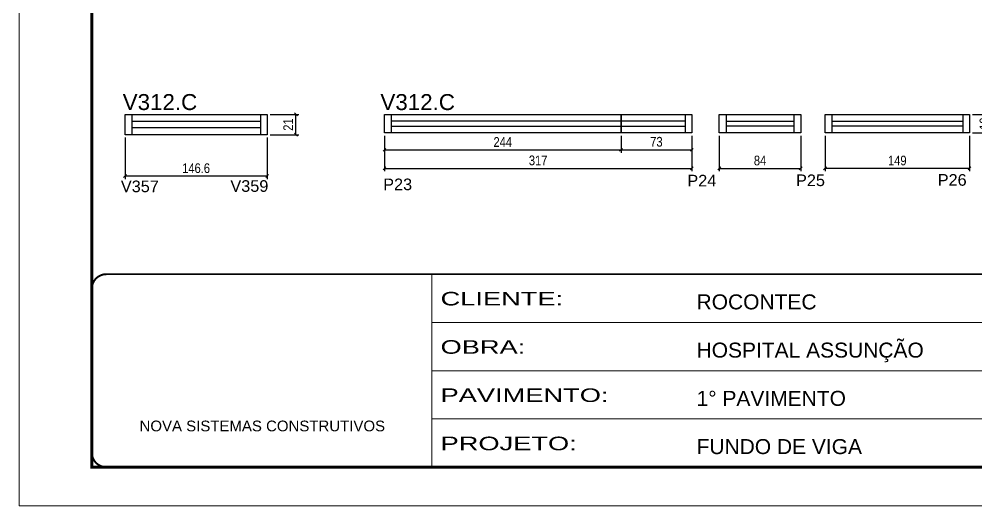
# Model space of a CAD drawing. Extents: x 3090 to 9343, y 762 to 5258.
# Drawn here: x 4688 to 5675, y 3059 to 3562 of the extents above; entities that cross this region are included whole.
import ezdxf

# ---------------------------------------------------------------- set-up
doc = ezdxf.new("R2010")
doc.units = 0
doc.linetypes.add('CONTINUO', pattern=[0])
doc.linetypes.add('DASHED', pattern=[0.75, 0.5, -0.25])
for name, color, linetype in [('5', 5, 'Continuous'), ('NOMENCLATURA', 7, 'Continuous'), ('Painéis', 200, 'Continuous'), ('SARR_2.2x7', 40, 'Continuous')]:
    doc.layers.add(name, color=color, linetype=linetype)
for name, color, linetype, lineweight in [('Escoras', 2, 'Continuous', 25), ('Folhas', 255, 'Continuous', 9), ('Romaneio', 3, 'Continuous', 13), ('SARRAFO DE PRESSAO', 251, 'DASHED', 9)]:
    doc.layers.add(name, color=color, linetype=linetype, lineweight=lineweight)
doc.styles.add('ARIAL', font='arial.ttf')
doc.styles.add('COTA TECNICA-50', font='techl___.ttf', dxfattribs={"height": 10})
doc.styles.get("Standard").update_dxf_attribs({"font": 'arial.ttf'})
doc.styles.add('Tecnologia', font='')
doc.styles.get('Tecnologia').set_extended_font_data('Forgotten Futurist')
doc.dimstyles.new('COTA PAINEL-50', dxfattribs={"dimtxt": 10, "dimasz": 3, "dimexe": 3, "dimexo": 3, "dimgap": 3, "dimtad": 1, "dimdec": 1, "dimzin": 12, "dimdsep": 46, "dimtxsty": 'COTA TECNICA-50', "dimblk1": 'OBLIQUE', "dimblk2": 'OBLIQUE', "dimsah": 1, "dimcen": 0.9, "dimclrd": 4, "dimclre": 4, "dimclrt": 240, "dimadec": 1, "dimazin": 3, "dimtfac": 1, "dimtdec": 1, "dimtmove": 0, "dimatfit": 3, "dimfxl": 1, "dimtolj": 1, "dimtzin": 12, "dimarcsym": 0})

# ---------------------------------------------------------------- blocks, each defined once
blk = doc.blocks.new('9999999999')
at = {"color": 30, "linetype": 'CONTINUO'}
for p, q in [((98564.56, 34230.21), (98564.56, 34429.45)), ((98564.56, 34379.64), (99583.98, 34379.64)), ((98564.56, 34329.83), (99487.98, 34329.83)), ((98564.56, 34280.02), (99487.98, 34280.02))]:
    blk.add_line(p, q, dxfattribs=at)
at = {"color": 30, "linetype": 'CONTINUO', "const_width": 2}
blk.add_lwpolyline([(99583.98, 34230.21), (99583.98, 34414.45, 0.414214), (99568.98, 34429.45), (98228.98, 34429.45, 0.414214), (98213.98, 34414.45), (98213.98, 34245.21, 0.414214), (98228.98, 34230.21), (99583.98, 34230.21)], format="xyb", dxfattribs=at)
at = {"layer": 'Folhas'}
blk.add_lwpolyline([(98138.98, 34190.21), (99623.98, 34190.21), (99623.98, 35240.21), (98138.98, 35240.21)], close=True, dxfattribs=at)
at = {"layer": 'Folhas', "color": 30, "const_width": 3}
blk.add_lwpolyline([(98213.98, 34230.21), (99583.98, 34230.21), (99583.98, 35200.21), (98213.98, 35200.21)], close=True, dxfattribs=at)
at = {"color": 7, "linetype": 'Continuous', "ltscale": 5, "style": 'ARIAL'}
for s, height, p in [('ROCONTEC', 15.483, (98837.68, 34393.13)), ('HOSPITAL ASSUNÇÃO', 15.4829, (98837.68, 34343.32)), ('1° PAVIMENTO', 15.4829, (98837.68, 34293.51)), ('NOVA SISTEMAS CONSTRUTIVOS', 11.0592, (98263.19, 34267.21)), ('FUNDO DE VIGA', 15.4829, (98837.68, 34243.7))]:
    blk.add_text(s, height=height, dxfattribs=at).set_placement(p)
at = {"layer": 'Folhas', "color": 7, "style": 'Tecnologia', "width": 1.5}
for s, p in [('CLIENTE:', (98573.65, 34397.17)), ('OBRA:', (98573.65, 34347.31)), ('PAVIMENTO:', (98573.65, 34297.5)), ('PROJETO:', (98573.65, 34247.69))]:
    blk.add_text(s, height=14, dxfattribs=at).set_placement(p)
blk = doc.blocks.new('_Oblique')
at = {"color": 0, "linetype": 'ByBlock', "lineweight": -2}
blk.add_line((-0.5, -0.5), (0.5, 0.5), dxfattribs=at)
blk = doc.blocks.new('*D225')
at = {"layer": 'Defpoints', "color": 0, "linetype": 'ByBlock', "transparency": 16777216}
for p in [(5065.22, 3444.34), (5382.22, 3444.34), (5382.22, 3407.57)]:
    blk.add_point(p, dxfattribs=at)
at = {"layer": 'Romaneio', "color": 4, "linetype": 'ByBlock', "lineweight": -2, "transparency": 16777216}
for p, q in [((5065.22, 3441.34), (5065.22, 3404.57)), ((5382.22, 3441.34), (5382.22, 3404.57)), ((5065.22, 3407.57), (5382.22, 3407.57))]:
    blk.add_line(p, q, dxfattribs=at)
at = {"layer": 'Romaneio', "color": 4, "linetype": 'ByBlock', "lineweight": -2, "transparency": 16777216, "xscale": 3, "yscale": 3, "zscale": 3, "rotation": 180}
blk.add_blockref('_Oblique', (5065.22, 3407.57), dxfattribs=at)
at = {"layer": 'Romaneio', "color": 4, "linetype": 'ByBlock', "lineweight": -2, "transparency": 16777216, "xscale": 3, "yscale": 3, "zscale": 3}
blk.add_blockref('_Oblique', (5382.22, 3407.57), dxfattribs=at)
at = {"layer": 'Romaneio', "color": 240, "linetype": 'ByBlock', "transparency": 16777216, "insert": (5223.72, 3415.79), "char_height": 10, "attachment_point": 5, "style": 'COTA TECNICA-50'}
blk.add_mtext('\\A1;317', dxfattribs=at)
blk = doc.blocks.new('*D226')
at = {"layer": 'Defpoints', "color": 0, "linetype": 'ByBlock', "transparency": 16777216}
for p in [(5065.22, 3444.34), (5309.22, 3444.34), (5309.22, 3426.79)]:
    blk.add_point(p, dxfattribs=at)
at = {"layer": 'Romaneio', "color": 4, "linetype": 'ByBlock', "lineweight": -2, "transparency": 16777216}
for p, q in [((5065.22, 3441.34), (5065.22, 3423.79)), ((5309.22, 3441.34), (5309.22, 3423.79)), ((5065.22, 3426.79), (5309.22, 3426.79))]:
    blk.add_line(p, q, dxfattribs=at)
at = {"layer": 'Romaneio', "color": 4, "linetype": 'ByBlock', "lineweight": -2, "transparency": 16777216, "xscale": 3, "yscale": 3, "zscale": 3, "rotation": 180}
blk.add_blockref('_Oblique', (5065.22, 3426.79), dxfattribs=at)
at = {"layer": 'Romaneio', "color": 4, "linetype": 'ByBlock', "lineweight": -2, "transparency": 16777216, "xscale": 3, "yscale": 3, "zscale": 3}
blk.add_blockref('_Oblique', (5309.22, 3426.79), dxfattribs=at)
at = {"layer": 'Romaneio', "color": 240, "linetype": 'ByBlock', "transparency": 16777216, "insert": (5187.22, 3434.86), "char_height": 10, "attachment_point": 5, "style": 'COTA TECNICA-50'}
blk.add_mtext('\\A1;244', dxfattribs=at)
blk = doc.blocks.new('*D227')
at = {"layer": 'Defpoints', "color": 0, "linetype": 'ByBlock', "transparency": 16777216}
for p in [(5309.22, 3444.34), (5382.22, 3444.34), (5382.22, 3426.79)]:
    blk.add_point(p, dxfattribs=at)
at = {"layer": 'Romaneio', "color": 4, "linetype": 'ByBlock', "lineweight": -2, "transparency": 16777216}
for p, q in [((5309.22, 3441.34), (5309.22, 3423.79)), ((5382.22, 3441.34), (5382.22, 3423.79)), ((5309.22, 3426.79), (5382.22, 3426.79))]:
    blk.add_line(p, q, dxfattribs=at)
at = {"layer": 'Romaneio', "color": 4, "linetype": 'ByBlock', "lineweight": -2, "transparency": 16777216, "xscale": 3, "yscale": 3, "zscale": 3, "rotation": 180}
blk.add_blockref('_Oblique', (5309.22, 3426.79), dxfattribs=at)
at = {"layer": 'Romaneio', "color": 4, "linetype": 'ByBlock', "lineweight": -2, "transparency": 16777216, "xscale": 3, "yscale": 3, "zscale": 3}
blk.add_blockref('_Oblique', (5382.22, 3426.79), dxfattribs=at)
at = {"layer": 'Romaneio', "color": 240, "linetype": 'ByBlock', "transparency": 16777216, "insert": (5345.72, 3435.01), "char_height": 10, "attachment_point": 5, "style": 'COTA TECNICA-50'}
blk.add_mtext('\\A1;73', dxfattribs=at)
blk = doc.blocks.new('*D228')
at = {"layer": 'Defpoints', "color": 0, "linetype": 'ByBlock', "transparency": 16777216}
for p in [(5410.59, 3444.34), (5494.59, 3444.34), (5494.59, 3407.57)]:
    blk.add_point(p, dxfattribs=at)
at = {"layer": 'Romaneio', "color": 4, "linetype": 'ByBlock', "lineweight": -2, "transparency": 16777216}
for p, q in [((5410.59, 3441.34), (5410.59, 3404.57)), ((5494.59, 3441.34), (5494.59, 3404.57)), ((5410.59, 3407.57), (5494.59, 3407.57))]:
    blk.add_line(p, q, dxfattribs=at)
at = {"layer": 'Romaneio', "color": 4, "linetype": 'ByBlock', "lineweight": -2, "transparency": 16777216, "xscale": 3, "yscale": 3, "zscale": 3, "rotation": 180}
blk.add_blockref('_Oblique', (5410.59, 3407.57), dxfattribs=at)
at = {"layer": 'Romaneio', "color": 4, "linetype": 'ByBlock', "lineweight": -2, "transparency": 16777216, "xscale": 3, "yscale": 3, "zscale": 3}
blk.add_blockref('_Oblique', (5494.59, 3407.57), dxfattribs=at)
at = {"layer": 'Romaneio', "color": 240, "linetype": 'ByBlock', "transparency": 16777216, "insert": (5452.59, 3415.66), "char_height": 10, "attachment_point": 5, "style": 'COTA TECNICA-50'}
blk.add_mtext('\\A1;84', dxfattribs=at)
blk = doc.blocks.new('*D229')
at = {"layer": 'Defpoints', "color": 0, "linetype": 'ByBlock', "transparency": 16777216}
for p in [(5519.66, 3444.34), (5668.66, 3444.34), (5519.66, 3407.57)]:
    blk.add_point(p, dxfattribs=at)
at = {"layer": 'Romaneio', "color": 4, "linetype": 'ByBlock', "lineweight": -2, "transparency": 16777216}
for p, q in [((5519.66, 3441.34), (5519.66, 3404.57)), ((5668.66, 3441.34), (5668.66, 3404.57)), ((5668.66, 3407.57), (5519.66, 3407.57))]:
    blk.add_line(p, q, dxfattribs=at)
at = {"layer": 'Romaneio', "color": 4, "linetype": 'ByBlock', "lineweight": -2, "transparency": 16777216, "xscale": 3, "yscale": 3, "zscale": 3, "rotation": 180}
blk.add_blockref('_Oblique', (5519.66, 3407.57), dxfattribs=at)
at = {"layer": 'Romaneio', "color": 4, "linetype": 'ByBlock', "lineweight": -2, "transparency": 16777216, "xscale": 3, "yscale": 3, "zscale": 3}
blk.add_blockref('_Oblique', (5668.66, 3407.57), dxfattribs=at)
at = {"layer": 'Romaneio', "color": 240, "linetype": 'ByBlock', "transparency": 16777216, "insert": (5594.16, 3415.67), "char_height": 10, "attachment_point": 5, "style": 'COTA TECNICA-50'}
blk.add_mtext('\\A1;149', dxfattribs=at)
blk = doc.blocks.new('*D165')
at = {"layer": 'Defpoints', "color": 0, "linetype": 'ByBlock', "transparency": 16777216}
for p in [(5668.66, 3463.34), (5668.66, 3444.34), (5692.2, 3444.34)]:
    blk.add_point(p, dxfattribs=at)
at = {"layer": 'Romaneio', "color": 4, "linetype": 'ByBlock', "lineweight": -2, "transparency": 16777216}
for p, q in [((5671.66, 3463.34), (5695.2, 3463.34)), ((5692.2, 3463.34), (5692.2, 3444.34)), ((5671.66, 3444.34), (5695.2, 3444.34))]:
    blk.add_line(p, q, dxfattribs=at)
at = {"layer": 'Romaneio', "color": 4, "linetype": 'ByBlock', "lineweight": -2, "transparency": 16777216, "xscale": 3, "yscale": 3, "zscale": 3}
for p, rotation in [((5692.2, 3463.34), 90), ((5692.2, 3444.34), 270)]:
    blk.add_blockref('_Oblique', p, dxfattribs=dict(at, rotation=rotation))
at = {"layer": 'Romaneio', "color": 240, "linetype": 'ByBlock', "transparency": 16777216, "insert": (5684.11, 3453.84), "char_height": 10, "attachment_point": 5, "rotation": 90, "style": 'COTA TECNICA-50'}
blk.add_mtext('\\A1;19', dxfattribs=at)
blk = doc.blocks.new('*D394')
at = {"layer": 'Defpoints', "color": 0, "linetype": 'ByBlock', "transparency": 16777216}
for p in [(4797.65, 3442.34), (4944.25, 3442.34), (4797.65, 3399.64)]:
    blk.add_point(p, dxfattribs=at)
at = {"layer": 'Romaneio', "color": 4, "linetype": 'ByBlock', "lineweight": -2, "transparency": 16777216}
for p, q in [((4797.65, 3439.34), (4797.65, 3396.64)), ((4944.25, 3439.34), (4944.25, 3396.64)), ((4944.25, 3399.64), (4797.65, 3399.64))]:
    blk.add_line(p, q, dxfattribs=at)
at = {"layer": 'Romaneio', "color": 4, "linetype": 'ByBlock', "lineweight": -2, "transparency": 16777216, "xscale": 3, "yscale": 3, "zscale": 3}
for p, rotation in [((4797.65, 3399.64), 180.0000000124724), ((4944.25, 3399.64), 1.247234315826518e-08)]:
    blk.add_blockref('_Oblique', p, dxfattribs=dict(at, rotation=rotation))
at = {"layer": 'Romaneio', "color": 240, "linetype": 'ByBlock', "transparency": 16777216, "insert": (4870.95, 3407.74), "char_height": 10, "attachment_point": 5, "rotation": 0, "style": 'COTA TECNICA-50'}
blk.add_mtext('\\A1;146.6', dxfattribs=at)
blk = doc.blocks.new('*D395')
at = {"layer": 'Defpoints', "color": 0, "linetype": 'ByBlock', "transparency": 16777216}
for p in [(4944.25, 3463.34), (4973.95, 3463.34), (4944.25, 3442.34)]:
    blk.add_point(p, dxfattribs=at)
at = {"layer": 'Escoras', "color": 4, "linetype": 'ByBlock', "lineweight": -2, "transparency": 16777216}
for p, q in [((4947.25, 3463.34), (4976.95, 3463.34)), ((4973.95, 3442.34), (4973.95, 3463.34)), ((4947.25, 3442.34), (4976.95, 3442.34))]:
    blk.add_line(p, q, dxfattribs=at)
at = {"layer": 'Escoras', "color": 4, "linetype": 'ByBlock', "lineweight": -2, "transparency": 16777216, "xscale": 3, "yscale": 3, "zscale": 3}
for p, rotation in [((4973.95, 3463.34), 90), ((4973.95, 3442.34), 270)]:
    blk.add_blockref('_Oblique', p, dxfattribs=dict(at, rotation=rotation))
at = {"layer": 'Escoras', "color": 240, "linetype": 'ByBlock', "transparency": 16777216, "insert": (4965.89, 3452.84), "char_height": 10, "attachment_point": 5, "rotation": 90, "style": 'COTA TECNICA-50'}
blk.add_mtext('\\A1;21', dxfattribs=at)

msp = doc.modelspace()

# ---------------------------------------------------------------- linework, layer by layer
at = {"layer": 'Painéis', "linetype": 'Continuous'}
for points in [[(4797.65, 3463.34), (4944.25, 3463.34), (4944.25, 3442.34), (4797.65, 3442.34)], [(5065.22, 3463.34), (5309.22, 3463.34), (5309.22, 3444.34), (5065.22, 3444.34)], [(5382.22, 3444.34), (5309.22, 3444.34), (5309.22, 3463.34), (5382.22, 3463.34)], [(5410.59, 3463.34), (5494.59, 3463.34), (5494.59, 3444.34), (5410.59, 3444.34)], [(5519.66, 3463.34), (5668.66, 3463.34), (5668.66, 3444.34), (5519.66, 3444.34)]]:
    msp.add_lwpolyline(points, close=True, dxfattribs=at)
at = {"layer": 'SARR_2.2x7', "linetype": 'Continuous'}
for p, q in [((4804.65, 3463.34), (4804.65, 3442.34)), ((4804.65, 3456.34), (4937.25, 3456.34)), ((4937.25, 3463.34), (4937.25, 3442.34)), ((5072.22, 3463.34), (5072.22, 3444.34)), ((5375.22, 3456.34), (5072.22, 3456.34)), ((5375.22, 3463.34), (5375.22, 3444.34)), ((5417.59, 3463.34), (5417.59, 3444.34)), ((5417.59, 3456.34), (5487.59, 3456.34)), ((5487.59, 3463.34), (5487.59, 3444.34)), ((5526.66, 3463.34), (5526.66, 3444.34)), ((5526.66, 3456.34), (5661.66, 3456.34)), ((5661.66, 3463.34), (5661.66, 3444.34)), ((4937.25, 3449.34), (4804.65, 3449.34)), ((5072.22, 3451.34), (5375.22, 3451.34)), ((5487.59, 3451.34), (5417.59, 3451.34)), ((5661.66, 3451.34), (5526.66, 3451.34))]:
    msp.add_line(p, q, dxfattribs=at)

# ---------------------------------------------------------------- block references
at = {"layer": 'SARRAFO DE PRESSAO', "color": 6, "linetype": 'ByBlock'}
msp.add_blockref('9999999999', (-93450.55, -31131.1), dxfattribs=at)

# ---------------------------------------------------------------- texts
at = {"layer": '5', "linetype": 'Continuous'}
for s, p in [('V357', (4793.35, 3383.03)), ('V359', (4906.31, 3383.39)), ('P23', (5063.92, 3385.1)), ('P24', (5377.65, 3388.96)), ('P25', (5489.74, 3389.31)), ('P26', (5635.88, 3389.71))]:
    msp.add_text(s, height=12, rotation=359.99996, dxfattribs=at).set_placement(p)
at = {"layer": 'NOMENCLATURA', "linetype": 'Continuous'}
for p in [(4795.25, 3467.85), (5061.06, 3467.81)]:
    msp.add_text('V312.C', height=16.5, dxfattribs=at).set_placement(p)

# ---------------------------------------------------------------- dimensions: what is measured, and where the dimension line sits
at = {"layer": 'Escoras', "linetype": 'ByBlock'}
dim = msp.add_linear_dim(base=(4973.95, 3463.34), p1=(4944.25, 3442.34), p2=(4944.25, 3463.34), angle=90, dimstyle='COTA PAINEL-50', override={"dimarcsym": 1}, dxfattribs=at)
dim.commit()
dim.dimension.update_dxf_attribs({"geometry": '*D395', "text_midpoint": (4965.89, 3452.84)})
at = {"layer": 'Romaneio', "linetype": 'ByBlock'}
for p1, p2, distance, picture, middle in [((5668.66, 3463.34), (5668.66, 3444.34), 23.54, '*D165', (5684.11, 3453.84)), ((5065.22, 3444.34), (5382.22, 3444.34), -36.77, '*D225', (5223.72, 3415.79)), ((5065.22, 3444.34), (5309.22, 3444.34), -17.55, '*D226', (5187.22, 3434.86)), ((5309.22, 3444.34), (5382.22, 3444.34), -17.55, '*D227', (5345.72, 3435.01)), ((5410.59, 3444.34), (5494.59, 3444.34), -36.77, '*D228', (5452.59, 3415.66)), ((5668.66, 3444.34), (5519.66, 3444.34), 36.77, '*D229', (5594.16, 3415.67)), ((4944.25, 3442.34), (4797.65, 3442.34), 42.7, '*D394', (4870.95, 3407.74))]:
    dim = msp.add_aligned_dim(p1=p1, p2=p2, distance=distance, dimstyle='COTA PAINEL-50', override={"dimarcsym": 1}, dxfattribs=at)
    dim.commit()
    dim.dimension.update_dxf_attribs({"geometry": picture, "text_midpoint": middle})

doc.saveas('drawing.dxf')
